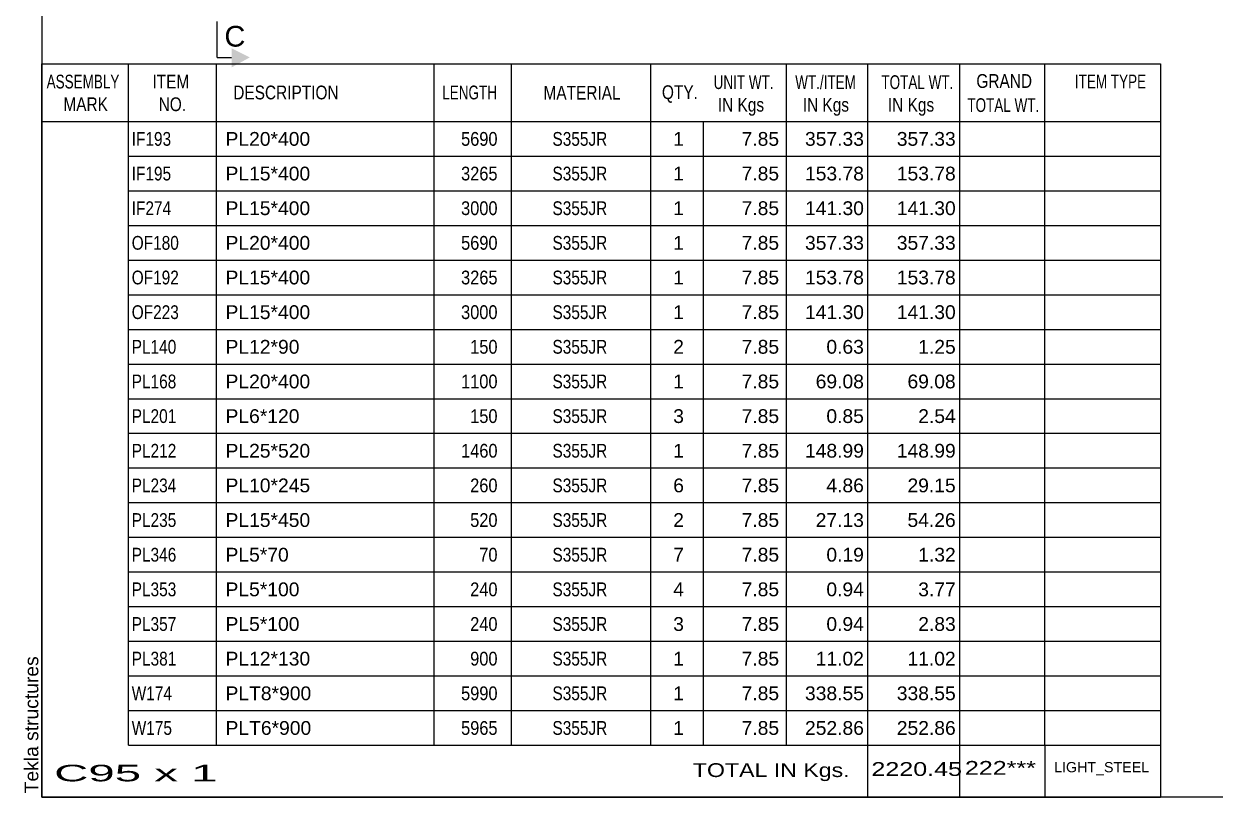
# Model space of a CAD drawing. Header units: millimetres. Extents: x -327 to 85, y -153 to 134.
# Drawn here: x -327.3 to -162.3, y -153.3 to -46.2 of the extents above; entities that cross this region are included whole.
import ezdxf

# ---------------------------------------------------------------- set-up
doc = ezdxf.new("R2010")
doc.units = ezdxf.units.MM
doc.styles.add('Arial', font='ARIAL.TTF', dxfattribs={"height": 0.2})

# ---------------------------------------------------------------- blocks, each defined once
blk = doc.blocks.new('Unknown-623351371-1210')
at = {"color": 5, "linetype": 'Continuous'}
for p, q in [((-324.77, 133.7), (-324.77, -153.3)), ((-324.77, -153.3), (85.23, -153.3))]:
    blk.add_line(p, q, dxfattribs=at)
at = {"color": 174, "linetype": 'Continuous', "style": 'Arial'}
blk.add_text('Tekla structures', height=1.9102, rotation=90, dxfattribs=at).set_placement((-325.27, -152.8))
blk = doc.blocks.new('CBS_BOM-623351371-10984')
at = {"color": 7, "linetype": 'Continuous'}
for p, q in [((-324.8, -59.73), (-324.8, -51.73)), ((-324.8, -51.73), (-169.88, -51.73)), ((-312.8, -59.73), (-312.8, -51.73)), ((-300.61, -59.73), (-300.61, -51.73)), ((-270.44, -59.73), (-270.44, -51.73)), ((-259.76, -59.73), (-259.76, -51.73)), ((-240.45, -59.73), (-240.45, -51.73)), ((-221.65, -59.73), (-221.65, -51.73)), ((-210.43, -59.73), (-210.43, -51.73)), ((-197.65, -59.73), (-197.65, -51.73)), ((-185.9, -59.73), (-185.9, -51.73)), ((-169.88, -51.74), (-169.88, -59.72)), ((-324.8, -59.73), (-169.88, -59.73)), ((-324.8, -64.53), (-324.8, -59.73)), ((-312.8, -64.53), (-312.8, -59.73)), ((-300.61, -64.53), (-300.61, -59.73)), ((-270.44, -64.53), (-270.44, -59.73)), ((-259.76, -64.53), (-259.76, -59.73)), ((-240.45, -64.53), (-240.45, -59.73)), ((-233.18, -64.53), (-233.18, -59.73)), ((-221.65, -64.53), (-221.65, -59.73)), ((-210.43, -64.53), (-210.43, -59.73)), ((-197.65, -64.53), (-197.65, -59.73)), ((-185.88, -64.53), (-185.88, -59.73)), ((-169.88, -59.74), (-169.88, -64.53)), ((-324.8, -69.33), (-324.8, -64.53)), ((-312.8, -64.53), (-169.88, -64.53)), ((-312.8, -69.33), (-312.8, -64.53)), ((-300.61, -69.33), (-300.61, -64.53)), ((-270.44, -69.33), (-270.44, -64.53)), ((-259.76, -69.33), (-259.76, -64.53)), ((-240.45, -69.33), (-240.45, -64.53)), ((-233.18, -69.33), (-233.18, -64.53)), ((-221.65, -69.33), (-221.65, -64.53)), ((-210.43, -69.33), (-210.43, -64.53)), ((-197.65, -69.33), (-197.65, -64.53)), ((-185.88, -69.33), (-185.88, -64.53)), ((-169.88, -64.54), (-169.88, -69.33)), ((-324.8, -74.13), (-324.8, -69.33)), ((-312.8, -69.33), (-169.88, -69.33)), ((-312.8, -74.13), (-312.8, -69.33)), ((-300.61, -74.13), (-300.61, -69.33)), ((-270.44, -74.13), (-270.44, -69.33)), ((-259.76, -74.13), (-259.76, -69.33)), ((-240.45, -74.13), (-240.45, -69.33)), ((-233.18, -74.13), (-233.18, -69.33)), ((-221.65, -74.13), (-221.65, -69.33)), ((-210.43, -74.13), (-210.43, -69.33)), ((-197.65, -74.13), (-197.65, -69.33)), ((-185.88, -74.13), (-185.88, -69.33)), ((-169.88, -69.34), (-169.88, -74.13)), ((-324.8, -78.93), (-324.8, -74.13)), ((-312.8, -74.13), (-169.88, -74.13)), ((-312.8, -78.93), (-312.8, -74.13)), ((-300.61, -78.93), (-300.61, -74.13)), ((-270.44, -78.93), (-270.44, -74.13)), ((-259.76, -78.93), (-259.76, -74.13)), ((-240.45, -78.93), (-240.45, -74.13)), ((-233.18, -78.93), (-233.18, -74.13)), ((-221.65, -78.93), (-221.65, -74.13)), ((-210.43, -78.93), (-210.43, -74.13)), ((-197.65, -78.93), (-197.65, -74.13)), ((-185.88, -78.93), (-185.88, -74.13)), ((-169.88, -74.14), (-169.88, -78.93)), ((-324.8, -83.73), (-324.8, -78.93)), ((-312.8, -78.93), (-169.88, -78.93)), ((-312.8, -83.73), (-312.8, -78.93)), ((-300.61, -83.73), (-300.61, -78.93)), ((-270.44, -83.73), (-270.44, -78.93)), ((-259.76, -83.73), (-259.76, -78.93)), ((-240.45, -83.73), (-240.45, -78.93)), ((-233.18, -83.73), (-233.18, -78.93)), ((-221.65, -83.73), (-221.65, -78.93)), ((-210.43, -83.73), (-210.43, -78.93)), ((-197.65, -83.73), (-197.65, -78.93)), ((-185.88, -83.73), (-185.88, -78.93)), ((-169.88, -78.94), (-169.88, -83.73)), ((-324.8, -88.53), (-324.8, -83.73)), ((-312.8, -83.73), (-169.88, -83.73)), ((-312.8, -88.53), (-312.8, -83.73)), ((-300.61, -88.53), (-300.61, -83.73)), ((-270.44, -88.53), (-270.44, -83.73)), ((-259.76, -88.53), (-259.76, -83.73)), ((-240.45, -88.53), (-240.45, -83.73)), ((-233.18, -88.53), (-233.18, -83.73)), ((-221.65, -88.53), (-221.65, -83.73)), ((-210.43, -88.53), (-210.43, -83.73)), ((-197.65, -88.53), (-197.65, -83.73)), ((-185.88, -88.53), (-185.88, -83.73)), ((-169.88, -83.74), (-169.88, -88.53)), ((-324.8, -93.33), (-324.8, -88.53)), ((-312.8, -88.53), (-169.88, -88.53)), ((-312.8, -93.33), (-312.8, -88.53)), ((-300.61, -93.33), (-300.61, -88.53)), ((-270.44, -93.33), (-270.44, -88.53)), ((-259.76, -93.33), (-259.76, -88.53)), ((-240.45, -93.33), (-240.45, -88.53)), ((-233.18, -93.33), (-233.18, -88.53)), ((-221.65, -93.33), (-221.65, -88.53)), ((-210.43, -93.33), (-210.43, -88.53)), ((-197.65, -93.33), (-197.65, -88.53)), ((-185.88, -93.33), (-185.88, -88.53)), ((-169.88, -88.54), (-169.88, -93.33)), ((-324.8, -98.13), (-324.8, -93.33)), ((-312.8, -93.33), (-169.88, -93.33)), ((-312.8, -98.13), (-312.8, -93.33)), ((-300.61, -98.13), (-300.61, -93.33)), ((-270.44, -98.13), (-270.44, -93.33)), ((-259.76, -98.13), (-259.76, -93.33)), ((-240.45, -98.13), (-240.45, -93.33)), ((-233.18, -98.13), (-233.18, -93.33)), ((-221.65, -98.13), (-221.65, -93.33)), ((-210.43, -98.13), (-210.43, -93.33)), ((-197.65, -98.13), (-197.65, -93.33)), ((-185.88, -98.13), (-185.88, -93.33)), ((-169.88, -93.34), (-169.88, -98.13)), ((-324.8, -102.93), (-324.8, -98.13)), ((-312.8, -98.13), (-169.88, -98.13)), ((-312.8, -102.93), (-312.8, -98.13)), ((-300.61, -102.93), (-300.61, -98.13)), ((-270.44, -102.93), (-270.44, -98.13)), ((-259.76, -102.93), (-259.76, -98.13)), ((-240.45, -102.93), (-240.45, -98.13)), ((-233.18, -102.93), (-233.18, -98.13)), ((-221.65, -102.93), (-221.65, -98.13)), ((-210.43, -102.93), (-210.43, -98.13)), ((-197.65, -102.93), (-197.65, -98.13)), ((-185.88, -102.93), (-185.88, -98.13)), ((-169.88, -98.14), (-169.88, -102.93)), ((-324.8, -107.73), (-324.8, -102.93)), ((-312.8, -102.93), (-169.88, -102.93)), ((-312.8, -107.73), (-312.8, -102.93)), ((-300.61, -107.73), (-300.61, -102.93)), ((-270.44, -107.73), (-270.44, -102.93)), ((-259.76, -107.73), (-259.76, -102.93)), ((-240.45, -107.73), (-240.45, -102.93)), ((-233.18, -107.73), (-233.18, -102.93)), ((-221.65, -107.73), (-221.65, -102.93)), ((-210.43, -107.73), (-210.43, -102.93)), ((-197.65, -107.73), (-197.65, -102.93)), ((-185.88, -107.73), (-185.88, -102.93)), ((-169.88, -102.94), (-169.88, -107.73)), ((-324.8, -112.53), (-324.8, -107.73)), ((-312.8, -107.73), (-169.88, -107.73)), ((-312.8, -112.53), (-312.8, -107.73)), ((-300.61, -112.53), (-300.61, -107.73)), ((-270.44, -112.53), (-270.44, -107.73)), ((-259.76, -112.53), (-259.76, -107.73)), ((-240.45, -112.53), (-240.45, -107.73)), ((-233.18, -112.53), (-233.18, -107.73)), ((-221.65, -112.53), (-221.65, -107.73)), ((-210.43, -112.53), (-210.43, -107.73)), ((-197.65, -112.53), (-197.65, -107.73)), ((-185.88, -112.53), (-185.88, -107.73)), ((-169.88, -107.74), (-169.88, -112.53)), ((-324.8, -117.33), (-324.8, -112.53)), ((-312.8, -112.53), (-169.88, -112.53)), ((-312.8, -117.33), (-312.8, -112.53)), ((-300.61, -117.33), (-300.61, -112.53)), ((-270.44, -117.33), (-270.44, -112.53)), ((-259.76, -117.33), (-259.76, -112.53)), ((-240.45, -117.33), (-240.45, -112.53)), ((-233.18, -117.33), (-233.18, -112.53)), ((-221.65, -117.33), (-221.65, -112.53)), ((-210.43, -117.33), (-210.43, -112.53)), ((-197.65, -117.33), (-197.65, -112.53)), ((-185.88, -117.33), (-185.88, -112.53)), ((-169.88, -112.54), (-169.88, -117.33)), ((-324.8, -122.13), (-324.8, -117.33)), ((-312.8, -117.33), (-169.88, -117.33)), ((-312.8, -122.13), (-312.8, -117.33)), ((-300.61, -122.13), (-300.61, -117.33)), ((-270.44, -122.13), (-270.44, -117.33)), ((-259.76, -122.13), (-259.76, -117.33)), ((-240.45, -122.13), (-240.45, -117.33)), ((-233.18, -122.13), (-233.18, -117.33)), ((-221.65, -122.13), (-221.65, -117.33)), ((-210.43, -122.13), (-210.43, -117.33)), ((-197.65, -122.13), (-197.65, -117.33)), ((-185.88, -122.13), (-185.88, -117.33)), ((-169.88, -117.34), (-169.88, -122.13)), ((-324.8, -126.93), (-324.8, -122.13)), ((-312.8, -122.13), (-169.88, -122.13)), ((-312.8, -126.93), (-312.8, -122.13)), ((-300.61, -126.93), (-300.61, -122.13)), ((-270.44, -126.93), (-270.44, -122.13)), ((-259.76, -126.93), (-259.76, -122.13)), ((-240.45, -126.93), (-240.45, -122.13)), ((-233.18, -126.93), (-233.18, -122.13)), ((-221.65, -126.93), (-221.65, -122.13)), ((-210.43, -126.93), (-210.43, -122.13)), ((-197.65, -126.93), (-197.65, -122.13)), ((-185.88, -126.93), (-185.88, -122.13)), ((-169.88, -122.14), (-169.88, -126.93)), ((-324.8, -131.73), (-324.8, -126.93)), ((-312.8, -126.93), (-169.88, -126.93)), ((-312.8, -131.73), (-312.8, -126.93)), ((-300.61, -131.73), (-300.61, -126.93)), ((-270.44, -131.73), (-270.44, -126.93)), ((-259.76, -131.73), (-259.76, -126.93)), ((-240.45, -131.73), (-240.45, -126.93)), ((-233.18, -131.73), (-233.18, -126.93)), ((-221.65, -131.73), (-221.65, -126.93)), ((-210.43, -131.73), (-210.43, -126.93)), ((-197.65, -131.73), (-197.65, -126.93)), ((-185.88, -131.73), (-185.88, -126.93)), ((-169.88, -126.94), (-169.88, -131.73)), ((-324.8, -136.53), (-324.8, -131.73)), ((-312.8, -131.73), (-169.88, -131.73)), ((-312.8, -136.53), (-312.8, -131.73)), ((-300.61, -136.53), (-300.61, -131.73)), ((-270.44, -136.53), (-270.44, -131.73)), ((-259.76, -136.53), (-259.76, -131.73)), ((-240.45, -136.53), (-240.45, -131.73)), ((-233.18, -136.53), (-233.18, -131.73)), ((-221.65, -136.53), (-221.65, -131.73)), ((-210.43, -136.53), (-210.43, -131.73)), ((-197.65, -136.53), (-197.65, -131.73)), ((-185.88, -136.53), (-185.88, -131.73)), ((-169.88, -131.74), (-169.88, -136.53)), ((-324.8, -141.33), (-324.8, -136.53)), ((-312.8, -136.53), (-169.88, -136.53)), ((-312.8, -141.33), (-312.8, -136.53)), ((-300.61, -141.33), (-300.61, -136.53)), ((-270.44, -141.33), (-270.44, -136.53)), ((-259.76, -141.33), (-259.76, -136.53)), ((-240.45, -141.33), (-240.45, -136.53)), ((-233.18, -141.33), (-233.18, -136.53)), ((-221.65, -141.33), (-221.65, -136.53)), ((-210.43, -141.33), (-210.43, -136.53)), ((-197.65, -141.33), (-197.65, -136.53)), ((-185.88, -141.33), (-185.88, -136.53)), ((-169.88, -136.54), (-169.88, -141.33)), ((-324.8, -146.13), (-324.8, -141.33)), ((-312.8, -141.33), (-169.88, -141.33)), ((-312.8, -146.13), (-312.8, -141.33)), ((-300.61, -146.13), (-300.61, -141.33)), ((-270.44, -146.13), (-270.44, -141.33)), ((-259.76, -146.13), (-259.76, -141.33)), ((-240.45, -146.13), (-240.45, -141.33)), ((-233.18, -146.13), (-233.18, -141.33)), ((-221.65, -146.13), (-221.65, -141.33)), ((-210.43, -146.13), (-210.43, -141.33)), ((-197.65, -146.13), (-197.65, -141.33)), ((-185.88, -146.13), (-185.88, -141.33)), ((-169.88, -141.34), (-169.88, -146.13)), ((-324.8, -153.33), (-324.8, -146.15)), ((-312.8, -146.13), (-169.88, -146.13)), ((-210.43, -153.33), (-210.43, -146.15)), ((-197.65, -153.33), (-197.65, -146.15)), ((-185.84, -153.33), (-185.84, -146.15)), ((-169.88, -146.13), (-169.88, -153.33)), ((-324.8, -153.33), (-169.88, -153.33))]:
    blk.add_line(p, q, dxfattribs=at)
at = {"color": 3, "linetype": 'Continuous', "style": 'Arial'}
for s, height, width, p in [('ASSEMBLY', 1.91, 0.7, (-324.12, -55.16)), ('ITEM', 1.91, 0.8, (-309.47, -55.16)), ('UNIT WT.', 1.91, 0.7, (-231.76, -55.24)), ('WT./ITEM', 1.91, 0.7, (-220.46, -55.24)), ('TOTAL WT.', 1.91, 0.7, (-208.53, -55.24)), ('GRAND', 1.91, 0.8, (-195.38, -55.08)), ('ITEM TYPE', 1.91, 0.7, (-181.74, -55.15)), ('DESCRIPTION', 1.9102, 0.8, (-298.28, -56.67)), ('LENGTH', 1.91, 0.7, (-269.34, -56.67)), ('MATERIAL', 1.91, 0.8, (-255.32, -56.71)), ('QTY.', 1.91, 0.8, (-238.92, -56.63)), ('MARK', 1.91, 0.8, (-321.8, -58.3)), ('NO.', 1.91, 0.8, (-308.61, -58.3)), ('IN Kgs', 1.91, 0.8, (-231.18, -58.37)), ('IN Kgs', 1.91, 0.8, (-219.42, -58.37)), ('IN Kgs', 1.91, 0.8, (-207.63, -58.37)), ('TOTAL WT.', 1.91, 0.7, (-196.63, -58.42))]:
    blk.add_text(s, height=height, dxfattribs=dict(at, width=width)).set_placement(p)
at = {"color": 7, "linetype": 'Continuous', "style": 'Arial'}
for s, width, p in [('IF193', 0.8, (-312.34, -63.1)), ('5690', 0.85, (-266.73, -63.1)), ('S355JR', 0.8, (-254.08, -63.1)), ('IF195', 0.8, (-312.34, -67.9)), ('3265', 0.85, (-266.73, -67.9)), ('S355JR', 0.8, (-254.08, -67.9)), ('IF274', 0.8, (-312.34, -72.7)), ('3000', 0.85, (-266.73, -72.7)), ('S355JR', 0.8, (-254.08, -72.7)), ('OF180', 0.8, (-312.34, -77.5)), ('5690', 0.85, (-266.73, -77.5)), ('S355JR', 0.8, (-254.08, -77.5)), ('OF192', 0.8, (-312.34, -82.3)), ('3265', 0.85, (-266.73, -82.3)), ('S355JR', 0.8, (-254.08, -82.3)), ('OF223', 0.8, (-312.34, -87.1)), ('3000', 0.85, (-266.73, -87.1)), ('S355JR', 0.8, (-254.08, -87.1)), ('PL140', 0.8, (-312.34, -91.9)), ('150', 0.85, (-265.47, -91.9)), ('S355JR', 0.8, (-254.08, -91.9)), ('PL168', 0.8, (-312.34, -96.7)), ('1100', 0.85, (-266.73, -96.7)), ('S355JR', 0.8, (-254.08, -96.7)), ('PL201', 0.8, (-312.34, -101.5)), ('150', 0.85, (-265.47, -101.5)), ('S355JR', 0.8, (-254.08, -101.5)), ('PL212', 0.8, (-312.34, -106.3)), ('1460', 0.85, (-266.73, -106.3)), ('S355JR', 0.8, (-254.08, -106.3)), ('PL234', 0.8, (-312.34, -111.1)), ('260', 0.85, (-265.47, -111.1)), ('S355JR', 0.8, (-254.08, -111.1)), ('PL235', 0.8, (-312.34, -115.9)), ('520', 0.85, (-265.47, -115.9)), ('S355JR', 0.8, (-254.08, -115.9)), ('PL346', 0.8, (-312.34, -120.7)), ('70', 0.85, (-264.21, -120.7)), ('S355JR', 0.8, (-254.08, -120.7)), ('PL353', 0.8, (-312.34, -125.5)), ('240', 0.85, (-265.47, -125.5)), ('S355JR', 0.8, (-254.08, -125.5)), ('PL357', 0.8, (-312.34, -130.3)), ('240', 0.85, (-265.47, -130.3)), ('S355JR', 0.8, (-254.08, -130.3)), ('PL381', 0.8, (-312.34, -135.1)), ('900', 0.85, (-265.47, -135.1)), ('S355JR', 0.8, (-254.08, -135.1)), ('W174', 0.8, (-312.34, -139.9)), ('5990', 0.85, (-266.73, -139.9)), ('S355JR', 0.8, (-254.08, -139.9)), ('W175', 0.8, (-312.34, -144.7)), ('5965', 0.85, (-266.73, -144.7)), ('S355JR', 0.8, (-254.08, -144.7))]:
    blk.add_text(s, height=1.91, dxfattribs=dict(at, width=width)).set_placement(p)
for s, p in [('PL20*400', (-299.35, -63.1)), ('1', (-237.36, -63.1)), ('7.85', (-227.89, -63.1)), ('357.33', (-219.11, -63.1)), ('357.33', (-206.4, -63.1)), ('PL15*400', (-299.35, -67.9)), ('7.85', (-227.89, -67.9)), ('153.78', (-219.11, -67.9)), ('153.78', (-206.4, -67.9)), ('1', (-237.36, -67.9)), ('PL15*400', (-299.35, -72.7)), ('1', (-237.36, -72.7)), ('7.85', (-227.89, -72.7)), ('141.30', (-219.11, -72.7)), ('141.30', (-206.4, -72.7)), ('PL20*400', (-299.35, -77.5)), ('1', (-237.36, -77.5)), ('7.85', (-227.89, -77.5)), ('357.33', (-219.11, -77.5)), ('357.33', (-206.4, -77.5)), ('PL15*400', (-299.35, -82.3)), ('1', (-237.36, -82.3)), ('7.85', (-227.89, -82.3)), ('153.78', (-219.11, -82.3)), ('153.78', (-206.4, -82.3)), ('PL15*400', (-299.35, -87.1)), ('1', (-237.36, -87.1)), ('7.85', (-227.89, -87.1)), ('141.30', (-219.11, -87.1)), ('141.30', (-206.4, -87.1)), ('PL12*90', (-299.35, -91.9)), ('2', (-237.36, -91.9)), ('7.85', (-227.89, -91.9)), ('0.63', (-216.15, -91.9)), ('1.25', (-203.43, -91.9)), ('PL20*400', (-299.35, -96.7)), ('1', (-237.36, -96.7)), ('7.85', (-227.89, -96.7)), ('69.08', (-217.63, -96.7)), ('69.08', (-204.92, -96.7)), ('PL6*120', (-299.35, -101.5)), ('3', (-237.36, -101.5)), ('7.85', (-227.89, -101.5)), ('0.85', (-216.15, -101.5)), ('2.54', (-203.43, -101.5)), ('PL25*520', (-299.35, -106.3)), ('1', (-237.36, -106.3)), ('7.85', (-227.89, -106.3)), ('148.99', (-219.11, -106.3)), ('148.99', (-206.4, -106.3)), ('PL10*245', (-299.35, -111.1)), ('6', (-237.36, -111.1)), ('7.85', (-227.89, -111.1)), ('4.86', (-216.15, -111.1)), ('29.15', (-204.92, -111.1)), ('PL15*450', (-299.35, -115.9)), ('2', (-237.36, -115.9)), ('7.85', (-227.89, -115.9)), ('27.13', (-217.63, -115.9)), ('54.26', (-204.92, -115.9)), ('PL5*70', (-299.35, -120.7)), ('7.85', (-227.89, -120.7)), ('0.19', (-216.15, -120.7)), ('1.32', (-203.43, -120.7)), ('7', (-237.36, -120.7)), ('PL5*100', (-299.35, -125.5)), ('4', (-237.36, -125.5)), ('7.85', (-227.89, -125.5)), ('0.94', (-216.15, -125.5)), ('3.77', (-203.43, -125.5)), ('PL5*100', (-299.35, -130.3)), ('3', (-237.36, -130.3)), ('7.85', (-227.89, -130.3)), ('0.94', (-216.15, -130.3)), ('2.83', (-203.43, -130.3)), ('PL12*130', (-299.35, -135.1)), ('1', (-237.36, -135.1)), ('7.85', (-227.89, -135.1)), ('11.02', (-217.63, -135.1)), ('11.02', (-204.92, -135.1)), ('PLT8*900', (-299.35, -139.9)), ('1', (-237.36, -139.9)), ('7.85', (-227.89, -139.9)), ('338.55', (-219.11, -139.9)), ('338.55', (-206.4, -139.9)), ('PLT6*900', (-299.35, -144.7)), ('1', (-237.36, -144.7)), ('7.85', (-227.89, -144.7)), ('252.86', (-219.11, -144.7)), ('252.86', (-206.4, -144.7))]:
    blk.add_text(s, height=1.91, dxfattribs=at).set_placement(p)
at = {"color": 6, "linetype": 'Continuous', "style": 'Arial'}
for s, height, width, p in [('2220.45', 1.91, 1.3, (-209.91, -150.39)), ('222***', 1.91, 1.3, (-196.97, -150.23)), ('C95 x 1', 2.292, 2.05, (-323.08, -151.14)), ('TOTAL IN Kgs.', 1.9102, 1.2, (-234.64, -150.54))]:
    blk.add_text(s, height=height, dxfattribs=dict(at, width=width)).set_placement(p)
blk.add_text('LIGHT_STEEL', height=1.4135, dxfattribs=at).set_placement((-184.62, -149.88))
blk = doc.blocks.new('SectionMark-623351371-10551 - 1231')
at = {"color": 7, "linetype": 'Continuous'}
for p, q in [((-300.5, 125.33), (-300.5, 120.33)), ((-300.5, 125.33), (-298.5, 125.33)), ((-300.5, -50.86), (-300.5, -45.86)), ((-300.5, -50.86), (-298.5, -50.86))]:
    blk.add_line(p, q, dxfattribs=at)
at = {"color": 0, "linetype": 'Continuous'}
for points in [[(-296.61, 120.83), (-296.61, 123.83), (-299.5, 123.83), (-299.5, 120.83)], [(-296.61, -49.36), (-296.61, -46.36), (-299.5, -46.36), (-299.5, -49.36)]]:
    blk.add_wipeout(points, dxfattribs=at)
at = {"linetype": 'Continuous'}
for points in [[(-298.5, 126.58), (-296, 125.33), (-298.5, 123.96)], [(-298.5, -49.61), (-296, -50.86), (-298.5, -52.24)]]:
    blk.add_hatch(color=7, dxfattribs=at).paths.add_polyline_path(points)
at = {"color": 136, "linetype": 'Continuous', "style": 'Arial'}
for p in [(-299.5, 120.83), (-299.5, -49.36)]:
    blk.add_text('C', height=2.87, dxfattribs=at).set_placement(p)

msp = doc.modelspace()

# ---------------------------------------------------------------- block references
for name in ['Unknown-623351371-1210', 'CBS_BOM-623351371-10984']:
    msp.add_blockref(name, (0, 0))

# ---------------------------------------------------------------- next in the draw order: block references
msp.add_blockref('SectionMark-623351371-10551 - 1231', (0, 0))

doc.saveas('drawing.dxf')
